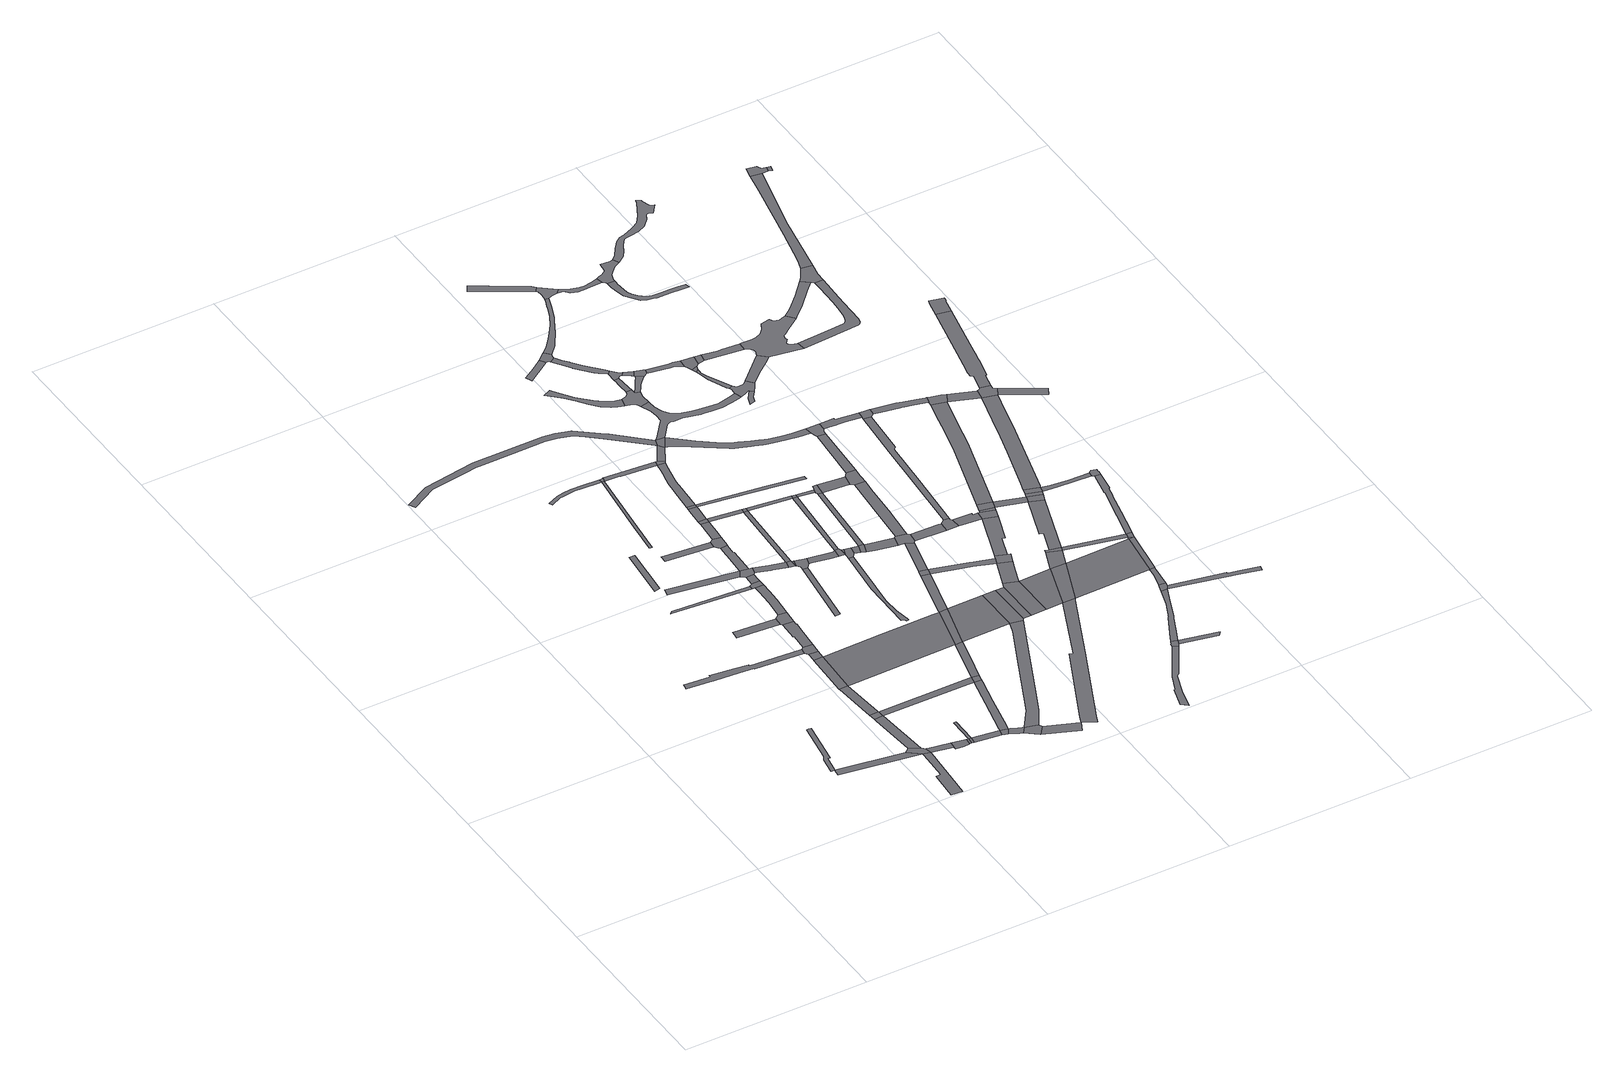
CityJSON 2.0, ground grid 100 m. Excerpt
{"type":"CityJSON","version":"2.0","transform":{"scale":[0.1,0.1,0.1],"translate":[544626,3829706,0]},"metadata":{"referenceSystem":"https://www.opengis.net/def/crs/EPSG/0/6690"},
"CityObjects":{
"road1":{"type":"Road","attributes":{"RoadStructureAttribute.sectionType":"1"},"geometry":[{"type":"MultiSurface","lod":"1","boundaries":[[[0,1,2,3,4,5,6,7,8,9,10,11]]]}]},
"road2":{"type":"Road","attributes":{"RoadStructureAttribute.sectionType":"1"},"geometry":[{"type":"MultiSurface","lod":"1","boundaries":[[[12,11,13,14,15]]]}]},
"road3":{"type":"Road","attributes":{"RoadStructureAttribute.sectionType":"1"},"geometry":[{"type":"MultiSurface","lod":"1","boundaries":[[[16,17,18,19,20,21,22,23,24,25,26,27,28,29,30,31,32]]]}]},
"road4":{"type":"Road","attributes":{"RoadStructureAttribute.sectionType":"1"},"geometry":[{"type":"MultiSurface","lod":"1","boundaries":[[[14,33,34,35,36,37,38,39,40,41,42,43,44,45]]]}]},
"road5":{"type":"Road","geometry":[{"type":"MultiSurface","lod":"1","boundaries":[[[46,15,14,45,47,48]]]}]},
"road6":{"type":"Road","attributes":{"RoadStructureAttribute.sectionType":"1"},"geometry":[{"type":"MultiSurface","lod":"1","boundaries":[[[49,50,51,52,46,48]]]}]},
"road7":{"type":"Road","geometry":[{"type":"MultiSurface","lod":"1","boundaries":[[[53,54,51,50,55]]]}]},
"road8":{"type":"Road","attributes":{"RoadStructureAttribute.sectionType":"1"},"geometry":[{"type":"MultiSurface","lod":"1","boundaries":[[[56,57,47,45,58,59,60]]]}]},
"road9":{"type":"Road","attributes":{"RoadStructureAttribute.sectionType":"1"},"geometry":[{"type":"MultiSurface","lod":"1","boundaries":[[[61,62,63,64,54,53]]]}]},
"road10":{"type":"Road","attributes":{"RoadStructureAttribute.sectionType":"1"},"geometry":[{"type":"MultiSurface","lod":"1","boundaries":[[[65,66,67,68]]]}]},
"road11":{"type":"Road","geometry":[{"type":"MultiSurface","lod":"1","boundaries":[[[69,70,63,62]]]}]},
"road12":{"type":"Road","geometry":[{"type":"MultiSurface","lod":"1","boundaries":[[[71,72,73,74,75]]]}]},
"road13":{"type":"Road","geometry":[{"type":"MultiSurface","lod":"1","boundaries":[[[76,60,59,77,78,79,80]]]}]},
"road14":{"type":"Road","attributes":{"RoadStructureAttribute.sectionType":"1"},"geometry":[{"type":"MultiSurface","lod":"1","boundaries":[[[81,82,83,84,85,86]]]}]},
"road15":{"type":"Road","attributes":{"RoadStructureAttribute.sectionType":"1"},"geometry":[{"type":"MultiSurface","lod":"1","boundaries":[[[87,88,70,69,89,90]]]}]},
"road16":{"type":"Road","attributes":{"RoadStructureAttribute.sectionType":"1"},"geometry":[{"type":"MultiSurface","lod":"1","boundaries":[[[91,80,79,92,93,94]]]}]},
"road17":{"type":"Road","geometry":[{"type":"MultiSurface","lod":"1","boundaries":[[[95,96,32,31,97,87,90,98]]]}]},
"road18":{"type":"Road","geometry":[{"type":"MultiSurface","lod":"1","boundaries":[[[94,93,99,100]]]}]},
"road19":{"type":"Road","geometry":[{"type":"MultiSurface","lod":"1","boundaries":[[[101,102,103,104,94,100]]]}]},
"road20":{"type":"Road","attributes":{"RoadStructureAttribute.sectionType":"1"},"geometry":[{"type":"MultiSurface","lod":"1","boundaries":[[[105,106,107,108]]]}]},
"road21":{"type":"Road","attributes":{"RoadStructureAttribute.sectionType":"1"},"geometry":[{"type":"MultiSurface","lod":"1","boundaries":[[[109,110,111,95,98,112,113,114,115]]]}]},
"road22":{"type":"Road","attributes":{"RoadStructureAttribute.sectionType":"1"},"geometry":[{"type":"MultiSurface","lod":"1","boundaries":[[[100,99,116,117]]]}]},
"road23":{"type":"Road","geometry":[{"type":"MultiSurface","lod":"1","boundaries":[[[118,75,74,109,115,119]]]}]},
"road24":{"type":"Road","attributes":{"RoadStructureAttribute.sectionType":"1"},"geometry":[{"type":"MultiSurface","lod":"1","boundaries":[[[120,55,50,121,122,123]]]}]},
"road25":{"type":"Road","attributes":{"RoadStructureAttribute.sectionType":"1"},"geometry":[{"type":"MultiSurface","lod":"1","boundaries":[[[124,125,126,127,128,129,130,131,132,133,134,135,136,137,138,139,140,141,142,143,144,145,146,147,148,149,150,151]]]}]},
"road26":{"type":"Road","attributes":{"RoadStructureAttribute.sectionType":"1"},"geometry":[{"type":"MultiSurface","lod":"1","boundaries":[[[152,153,154,155,156,157,158,159,160,161,162,163,164]]]}]},
"road27":{"type":"Road","attributes":{"RoadStructureAttribute.sectionType":"1"},"geometry":[{"type":"MultiSurface","lod":"1","boundaries":[[[165,166,167,168,118,119,169,170,171]]]}]},
"road28":{"type":"Road","attributes":{"RoadStructureAttribute.sectionType":"1"},"geometry":[{"type":"MultiSurface","lod":"1","boundaries":[[[172,173,174,175]]]}]},
"road29":{"type":"Road","geometry":[{"type":"MultiSurface","lod":"1","boundaries":[[[117,116,176,177,178,179]]]}]},
"road30":{"type":"Road","attributes":{"RoadStructureAttribute.sectionType":"1"},"geometry":[{"type":"MultiSurface","lod":"1","boundaries":[[[163,180,181,182,183,184,185]]]}]},
"road31":{"type":"Road","geometry":[{"type":"MultiSurface","lod":"1","boundaries":[[[186,187,188,86,85,165,171,189]]]}]},
"road32":{"type":"Road","attributes":{"RoadStructureAttribute.sectionType":"1"},"geometry":[{"type":"MultiSurface","lod":"1","boundaries":[[[190,191,192,193,179,178,194,195,196,197,198]]]}]},
"road33":{"type":"Road","attributes":{"RoadStructureAttribute.sectionType":"1"},"geometry":[{"type":"MultiSurface","lod":"1","boundaries":[[[199,200,201,186,189]]]}]},
"road34":{"type":"Road","geometry":[{"type":"MultiSurface","lod":"1","boundaries":[[[108,107,201,200,202,203,204,205]]]}]},
"road35":{"type":"Road","geometry":[{"type":"MultiSurface","lod":"1","boundaries":[[[198,197,206,207,208]]]}]},
"road36":{"type":"Road","attributes":{"RoadStructureAttribute.sectionType":"1"},"geometry":[{"type":"MultiSurface","lod":"1","boundaries":[[[122,209,210,117,179,211,212,213,214]]]}]},
"road37":{"type":"Road","attributes":{"function":"2","RoadStructureAttribute.sectionType":"1"},"geometry":[{"type":"MultiSurface","lod":"1","boundaries":[[[215,216,217,218,219,69,62,220,221,222,223,224]]]}]},
"road38":{"type":"Road","attributes":{"RoadStructureAttribute.sectionType":"1"},"geometry":[{"type":"MultiSurface","lod":"1","boundaries":[[[225,226,227,228,229,230,231,232,108,205]]]}]},
"road39":{"type":"Road","geometry":[{"type":"MultiSurface","lod":"1","boundaries":[[[164,163,185,233]]]}]},
"road40":{"type":"Road","geometry":[{"type":"MultiSurface","lod":"1","boundaries":[[[234,175,174,230,229,235,236]]]}]},
"road41":{"type":"Road","attributes":{"RoadStructureAttribute.sectionType":"1"},"geometry":[{"type":"MultiSurface","lod":"1","boundaries":[[[237,238,239,203,202,240,241,242,243,244,245]]]}]},
"road42":{"type":"Road","attributes":{"RoadStructureAttribute.sectionType":"1"},"geometry":[{"type":"MultiSurface","lod":"1","boundaries":[[[246,247,234,236,248,249,250,251]]]}]},
"road43":{"type":"Road","attributes":{"RoadStructureAttribute.sectionType":"1"},"geometry":[{"type":"MultiSurface","lod":"1","boundaries":[[[207,206,252,253]]]}]},
"road44":{"type":"Road","attributes":{"RoadStructureAttribute.sectionType":"1"},"geometry":[{"type":"MultiSurface","lod":"1","boundaries":[[[254,255,256,257,258,259]]]}]},
"road45":{"type":"Road","geometry":[{"type":"MultiSurface","lod":"1","boundaries":[[[123,122,214,260,261]]]}]},
"road46":{"type":"Road","geometry":[{"type":"MultiSurface","lod":"1","boundaries":[[[262,246,251,263]]]}]},
"road47":{"type":"Road","attributes":{"RoadStructureAttribute.sectionType":"1"},"geometry":[{"type":"MultiSurface","lod":"1","boundaries":[[[264,265,262,263,266,267,268,269,270]]]}]},
"road48":{"type":"Road","geometry":[{"type":"MultiSurface","lod":"1","boundaries":[[[245,244,271,272,273,274]]]}]},
"road49":{"type":"Road","geometry":[{"type":"MultiSurface","lod":"1","boundaries":[[[275,264,270,276]]]}]},
"road50":{"type":"Road","attributes":{"RoadStructureAttribute.sectionType":"1"},"geometry":[{"type":"MultiSurface","lod":"1","boundaries":[[[277,233,185,278,279,280,281]]]}]},
"road51":{"type":"Road","attributes":{"RoadStructureAttribute.sectionType":"1"},"geometry":[{"type":"MultiSurface","lod":"1","boundaries":[[[273,272,282,283]]]}]},
"road52":{"type":"Road","attributes":{"RoadStructureAttribute.sectionType":"1"},"geometry":[{"type":"MultiSurface","lod":"1","boundaries":[[[284,285,286,287,223,288,289,290,123,261]]]}]},
"road53":{"type":"Road","geometry":[{"type":"MultiSurface","lod":"1","boundaries":[[[291,283,282,292,293,254,259,294,295,296]]]}]},
"road54":{"type":"Road","attributes":{"RoadStructureAttribute.sectionType":"1"},"geometry":[{"type":"MultiSurface","lod":"1","boundaries":[[[263,251,297,298]]]}]},
"road55":{"type":"Road","attributes":{"RoadStructureAttribute.sectionType":"1"},"geometry":[{"type":"MultiSurface","lod":"1","boundaries":[[[280,299,300,301,302,303,304,305,306,307,308,309,310,311,312,275,276,313,314,315,316,317,318,319]]]}]},
"road56":{"type":"Road","attributes":{"RoadStructureAttribute.sectionType":"1"},"geometry":[{"type":"MultiSurface","lod":"1","boundaries":[[[320,297,245,274]]]}]},
"road57":{"type":"Road","attributes":{"RoadStructureAttribute.sectionType":"1"},"geometry":[{"type":"MultiSurface","lod":"1","boundaries":[[[321,322,323,324,198,208,325,326,327]]]}]},
"road58":{"type":"Road","attributes":{"RoadStructureAttribute.sectionType":"1"},"geometry":[{"type":"MultiSurface","lod":"1","boundaries":[[[328,329,330,331,332,333,334,335,336,337,338,339,340,341,342,343]]]}]},
"road59":{"type":"Road","attributes":{"RoadStructureAttribute.sectionType":"1"},"geometry":[{"type":"MultiSurface","lod":"1","boundaries":[[[344,345,296,295,346,347,348,349,350]]]}]},
"road60":{"type":"Road","geometry":[{"type":"MultiSurface","lod":"1","boundaries":[[[281,280,319,351,352]]]}]},
"road61":{"type":"Road","geometry":[{"type":"MultiSurface","lod":"1","boundaries":[[[298,297,320,353]]]}]},
"road62":{"type":"Road","geometry":[{"type":"MultiSurface","lod":"1","boundaries":[[[354,224,223,287]]]}]},
"road63":{"type":"Road","attributes":{"RoadStructureAttribute.sectionType":"1"},"geometry":[{"type":"MultiSurface","lod":"1","boundaries":[[[150,355,356,352,351,357,358,359]]]}]},
"road64":{"type":"Road","geometry":[{"type":"MultiSurface","lod":"1","boundaries":[[[360,361,362,363,350,349,364,365]]]}]},
"road65":{"type":"Road","attributes":{"RoadStructureAttribute.sectionType":"1"},"geometry":[{"type":"MultiSurface","lod":"1","boundaries":[[[365,364,366]]]}]},
"road66":{"type":"Road","attributes":{"RoadStructureAttribute.sectionType":"1"},"geometry":[{"type":"MultiSurface","lod":"1","boundaries":[[[366,364,367,328,343,368,369,370]]]}]},
"road67":{"type":"Road","attributes":{"RoadStructureAttribute.sectionType":"1"},"geometry":[{"type":"MultiSurface","lod":"1","boundaries":[[[371,372,373,374,375,376,377,378,379,380,381,382,383,384,385,386,387]]]}]},
"road68":{"type":"Road","geometry":[{"type":"MultiSurface","lod":"1","boundaries":[[[151,150,359,388]]]}]},
"road69":{"type":"Road","attributes":{"RoadStructureAttribute.sectionType":"1"},"geometry":[{"type":"MultiSurface","lod":"1","boundaries":[[[353,320,389,390]]]}]},
"road70":{"type":"Road","attributes":{"function":"2","RoadStructureAttribute.sectionType":"1"},"geometry":[{"type":"MultiSurface","lod":"1","boundaries":[[[391,392,393,354,287,394,395,321]]]}]},
"road71":{"type":"Road","geometry":[{"type":"MultiSurface","lod":"1","boundaries":[[[396,397,398,399,400,401,402]]]}]},
"road72":{"type":"Road","attributes":{"RoadStructureAttribute.sectionType":"1"},"geometry":[{"type":"MultiSurface","lod":"1","boundaries":[[[403,404,405,406,407,408,276,270]]]}]},
"road73":{"type":"Road","attributes":{"RoadStructureAttribute.sectionType":"1"},"geometry":[{"type":"MultiSurface","lod":"1","boundaries":[[[409,410,411,370,369,412,413]]]}]},
"road74":{"type":"Road","attributes":{"RoadStructureAttribute.sectionType":"1"},"geometry":[{"type":"MultiSurface","lod":"1","boundaries":[[[414,415,224,354,416,417]]]}]},
"road75":{"type":"Road","attributes":{"RoadStructureAttribute.sectionType":"1"},"geometry":[{"type":"MultiSurface","lod":"1","boundaries":[[[389,363,362,418]]]}]},
"road76":{"type":"Road","geometry":[{"type":"MultiSurface","lod":"1","boundaries":[[[413,412,419,420]]]}]},
"road77":{"type":"Road","attributes":{"RoadStructureAttribute.sectionType":"1"},"geometry":[{"type":"MultiSurface","lod":"1","boundaries":[[[421,422,423,424,253,425,426,427,428,429]]]}]},
"road78":{"type":"Road","geometry":[{"type":"MultiSurface","lod":"1","boundaries":[[[430,431,396,402,432,433,434,435,436]]]}]},
"road79":{"type":"Road","geometry":[{"type":"MultiSurface","lod":"1","boundaries":[[[437,414,417,438]]]}]},
"road80":{"type":"Road","geometry":[{"type":"MultiSurface","lod":"1","boundaries":[[[390,389,418,439]]]}]},
"road81":{"type":"Road","attributes":{"RoadStructureAttribute.sectionType":"1"},"geometry":[{"type":"MultiSurface","lod":"1","boundaries":[[[440,441,420,419,442,443,444]]]}]},
"road82":{"type":"Road","attributes":{"RoadStructureAttribute.sectionType":"1"},"geometry":[{"type":"MultiSurface","lod":"1","boundaries":[[[445,446,447,413,420,448,449]]]}]},
"road83":{"type":"Road","geometry":[{"type":"MultiSurface","lod":"1","boundaries":[[[450,451,452,453,387,386,454,455,456,457,458,459,460]]]}]},
"road84":{"type":"Road","geometry":[{"type":"MultiSurface","lod":"1","boundaries":[[[461,391,321,327,462]]]}]},
"road85":{"type":"Road","attributes":{"RoadStructureAttribute.sectionType":"1"},"geometry":[{"type":"MultiSurface","lod":"1","boundaries":[[[463,464,465,466,467,468,469,434,433,470,471,472,473,474,475]]]}]},
"road86":{"type":"Road","attributes":{"RoadStructureAttribute.sectionType":"1"},"geometry":[{"type":"MultiSurface","lod":"1","boundaries":[[[476,437,438,477]]]}]},
"road87":{"type":"Road","attributes":{"RoadStructureAttribute.sectionType":"1"},"geometry":[{"type":"MultiSurface","lod":"1","boundaries":[[[439,418,478,479]]]}]},
"road88":{"type":"Road","attributes":{"RoadStructureAttribute.sectionType":"1"},"geometry":[{"type":"MultiSurface","lod":"1","boundaries":[[[480,481,482,483,484,485,486,451,450]]]}]},
"road89":{"type":"Road","attributes":{"RoadStructureAttribute.sectionType":"1"},"geometry":[{"type":"MultiSurface","lod":"1","boundaries":[[[487,461,462,488]]]}]},
"road90":{"type":"Road","geometry":[{"type":"MultiSurface","lod":"1","boundaries":[[[489,444,443,476,477,490,491,492]]]}]},
"road91":{"type":"Road","geometry":[{"type":"MultiSurface","lod":"1","boundaries":[[[493,494,479,478,495,496,445,449,497]]]}]},
"road92":{"type":"Road","geometry":[{"type":"MultiSurface","lod":"1","boundaries":[[[498,475,474,483,482,499,500,501]]]}]},
"road93":{"type":"Road","attributes":{"RoadStructureAttribute.sectionType":"1"},"geometry":[{"type":"MultiSurface","lod":"1","boundaries":[[[502,503,504,505,506,460,459,507,508,509,510,511]]]}]},
"road94":{"type":"Road","attributes":{"RoadStructureAttribute.sectionType":"1"},"geometry":[{"type":"MultiSurface","lod":"1","boundaries":[[[512,513,514,515,516,517,518,519,520,521,522,523,524,388,359,525,526,527,528,529,530,531,532,533,534,535,536,537,538,539,540,541,542,543,544,545]]]}]},
"road95":{"type":"Road","attributes":{"RoadStructureAttribute.sectionType":"1"},"geometry":[{"type":"MultiSurface","lod":"1","boundaries":[[[546,547,438,417,548,549,550,551,552]]]}]},
"road96":{"type":"Road","geometry":[{"type":"MultiSurface","lod":"1","boundaries":[[[501,500,553,554,555]]]}]},
"road97":{"type":"Road","attributes":{"RoadStructureAttribute.sectionType":"1"},"geometry":[{"type":"MultiSurface","lod":"1","boundaries":[[[556,557,558,559,560,561,562,563,564,565,566,567,457,456,568,569,570,571,572,573,574,151,388,575,576,577,578,579,580,581,582,583,584,585,586,587]]]}]},
"road98":{"type":"Road","attributes":{"RoadStructureAttribute.sectionType":"1"},"geometry":[{"type":"MultiSurface","lod":"1","boundaries":[[[588,589,590,591,592,593,594,595,596,597,430,436,598,599,600,601,602,603]]]}]},
"road99":{"type":"Road","geometry":[{"type":"MultiSurface","lod":"1","boundaries":[[[604,487,488,605,606]]]}]},
"road100":{"type":"Road","attributes":{"RoadStructureAttribute.sectionType":"1"},"geometry":[{"type":"MultiSurface","lod":"1","boundaries":[[[497,449,607,608,609]]]}]},
"road101":{"type":"Road","attributes":{"RoadStructureAttribute.sectionType":"1"},"geometry":[{"type":"MultiSurface","lod":"1","boundaries":[[[610,555,554,502,511,611,612]]]}]},
"road102":{"type":"Road","attributes":{"RoadStructureAttribute.sectionType":"1"},"geometry":[{"type":"MultiSurface","lod":"1","boundaries":[[[613,614,489,492,615,616,617,618]]]}]},
"road103":{"type":"Road","attributes":{"RoadStructureAttribute.sectionType":"1"},"geometry":[{"type":"MultiSurface","lod":"1","boundaries":[[[619,620,621,622,623,624,625,626,627,628]]]}]},
"road104":{"type":"Road","attributes":{"RoadStructureAttribute.sectionType":"1"},"geometry":[{"type":"MultiSurface","lod":"1","boundaries":[[[629,491,490,630,631]]]}]},
"road105":{"type":"Road","attributes":{"RoadStructureAttribute.sectionType":"1"},"geometry":[{"type":"MultiSurface","lod":"1","boundaries":[[[632,633,634,635,636,637,638,639,640]]]}]},
"road106":{"type":"Road","attributes":{"RoadStructureAttribute.sectionType":"1"},"geometry":[{"type":"MultiSurface","lod":"1","boundaries":[[[551,604,606,641,642]]]}]},
"road107":{"type":"Road","geometry":[{"type":"MultiSurface","lod":"1","boundaries":[[[643,606,605,421]]]}]},
"road108":{"type":"Road","geometry":[{"type":"MultiSurface","lod":"1","boundaries":[[[644,609,608,613,618,645,646,647]]]}]},
"road109":{"type":"Road","attributes":{"RoadStructureAttribute.sectionType":"1"},"geometry":[{"type":"MultiSurface","lod":"1","boundaries":[[[648,649,612,611,650,651,652,653]]]}]},
"road110":{"type":"Road","geometry":[{"type":"MultiSurface","lod":"1","boundaries":[[[654,552,551,642,655,656]]]}]},
"road111":{"type":"Road","geometry":[{"type":"MultiSurface","lod":"1","boundaries":[[[657,631,630,658,659,660,661]]]}]},
"road112":{"type":"Road","geometry":[{"type":"MultiSurface","lod":"1","boundaries":[[[640,639,662,663,664,665,588,603,666,667,668]]]}]},
"road113":{"type":"Road","geometry":[{"type":"MultiSurface","lod":"1","boundaries":[[[669,643,421,429]]]}]},
"road114":{"type":"Road","attributes":{"RoadStructureAttribute.sectionType":"1"},"geometry":[{"type":"MultiSurface","lod":"1","boundaries":[[[670,644,647,671,672]]]}]},
"road115":{"type":"Road","geometry":[{"type":"MultiSurface","lod":"1","boundaries":[[[673,674,675,619,628,676,677,678]]]}]},
"road116":{"type":"Road","attributes":{"RoadStructureAttribute.sectionType":"1"},"geometry":[{"type":"MultiSurface","lod":"1","boundaries":[[[679,680,681,682]]]}]},
"road117":{"type":"Road","attributes":{"RoadStructureAttribute.sectionType":"1"},"geometry":[{"type":"MultiSurface","lod":"1","boundaries":[[[683,684,685,686,687,682,681,688,689,690,691,692,693,694]]]}]},
"road118":{"type":"Road","geometry":[{"type":"MultiSurface","lod":"1","boundaries":[[[653,652,695,680,679,696,697]]]}]},
"road119":{"type":"Road","geometry":[{"type":"MultiSurface","lod":"1","boundaries":[[[698,699,700,701,702,703,704]]]}]},
"road120":{"type":"Road","attributes":{"RoadStructureAttribute.sectionType":"1"},"geometry":[{"type":"MultiSurface","lod":"1","boundaries":[[[705,654,656,706,707,708,709]]]}]},
"road121":{"type":"Road","attributes":{"RoadStructureAttribute.sectionType":"1"},"geometry":[{"type":"MultiSurface","lod":"1","boundaries":[[[710,711,659,658,712,705,713]]]}]},
"road122":{"type":"Road","geometry":[{"type":"MultiSurface","lod":"1","boundaries":[[[714,545,544,670,672,715,716,717]]]}]},
"road123":{"type":"Road","geometry":[{"type":"MultiSurface","lod":"1","boundaries":[[[718,719,720,694,693,721,587,586,722,723,698,704,724,725,726]]]}]},
"road124":{"type":"Road","attributes":{"RoadStructureAttribute.sectionType":"1"},"geometry":[{"type":"MultiSurface","lod":"1","boundaries":[[[727,697,696,728,729]]]}]},
"road125":{"type":"Road","attributes":{"RoadStructureAttribute.sectionType":"1"},"geometry":[{"type":"MultiSurface","lod":"1","boundaries":[[[730,643,669,731,732]]]}]},
"road126":{"type":"Road","attributes":{"RoadStructureAttribute.sectionType":"1"},"geometry":[{"type":"MultiSurface","lod":"1","boundaries":[[[733,734,735,736,668,667,737,738,739,740,741,742,743]]]}]},
"road127":{"type":"Road","geometry":[{"type":"MultiSurface","lod":"1","boundaries":[[[744,745,746,747,678,677]]]}]},
"road128":{"type":"Road","attributes":{"RoadStructureAttribute.sectionType":"1"},"geometry":[{"type":"MultiSurface","lod":"1","boundaries":[[[748,749,750,657,661,751,752,753,754]]]}]},
"road129":{"type":"Road","geometry":[{"type":"MultiSurface","lod":"1","boundaries":[[[713,705,709,755,756]]]}]},
"road130":{"type":"Road","geometry":[{"type":"MultiSurface","lod":"1","boundaries":[[[757,730,732,758,759]]]}]},
"road131":{"type":"Road","attributes":{"RoadStructureAttribute.sectionType":"1"},"geometry":[{"type":"MultiSurface","lod":"1","boundaries":[[[760,761,762,763,764,673,678,765,766,767,768,769]]]}]},
"road132":{"type":"Road","attributes":{"RoadStructureAttribute.sectionType":"1"},"geometry":[{"type":"MultiSurface","lod":"1","boundaries":[[[770,756,755,771]]]}]},
"road133":{"type":"Road","geometry":[{"type":"MultiSurface","lod":"1","boundaries":[[[772,770,771,773]]]}]},
"road134":{"type":"Road","attributes":{"function":"2","RoadStructureAttribute.sectionType":"1"},"geometry":[{"type":"MultiSurface","lod":"1","boundaries":[[[774,669,429,775,776,777,778]]]}]},
"road135":{"type":"Road","attributes":{"RoadStructureAttribute.sectionType":"1"},"geometry":[{"type":"MultiSurface","lod":"1","boundaries":[[[779,780,781,782,717,716,783,784,785,786,787,788,789,790]]]}]},
"road136":{"type":"Road","attributes":{"RoadStructureAttribute.sectionType":"1"},"geometry":[{"type":"MultiSurface","lod":"1","boundaries":[[[791,792,729,728,793,794,795]]]}]},
"road137":{"type":"Road","attributes":{"RoadStructureAttribute.sectionType":"1"},"geometry":[{"type":"MultiSurface","lod":"1","boundaries":[[[796,726,725,797,798,799]]]}]},
"road138":{"type":"Road","attributes":{"RoadStructureAttribute.sectionType":"1"},"geometry":[{"type":"MultiSurface","lod":"1","boundaries":[[[800,801,802,759,758,803]]]}]},
"road139":{"type":"Road","attributes":{"RoadStructureAttribute.sectionType":"1"},"geometry":[{"type":"MultiSurface","lod":"1","boundaries":[[[773,771,800,804]]]}]},
"road140":{"type":"Road","geometry":[{"type":"MultiSurface","lod":"1","boundaries":[[[805,806,807,760,769,808,809]]]}]},
"road141":{"type":"Road","geometry":[{"type":"MultiSurface","lod":"1","boundaries":[[[810,811,812,813,743,742,814,815,816,817,818,819,820,821,822,823]]]}]},
"road142":{"type":"Road","geometry":[{"type":"MultiSurface","lod":"1","boundaries":[[[824,790,789,748,754,825,826]]]}]},
"road143":{"type":"Road","attributes":{"RoadStructureAttribute.sectionType":"1"},"geometry":[{"type":"MultiSurface","lod":"1","boundaries":[[[758,732,827,828,829]]]}]},
"road144":{"type":"Road","attributes":{"RoadStructureAttribute.sectionType":"1"},"geometry":[{"type":"MultiSurface","lod":"1","boundaries":[[[830,831,778,832,833,805,809]]]}]},
"road145":{"type":"Road","attributes":{"RoadStructureAttribute.sectionType":"1"},"geometry":[{"type":"MultiSurface","lod":"1","boundaries":[[[815,834,835,836,837,838,839,840,841,842,843,844,845,846,847,848,849,850,851,852,853,854,855,856,857,816]]]}]},
"road146":{"type":"Road","geometry":[{"type":"MultiSurface","lod":"1","boundaries":[[[804,800,803,858]]]}]},
"road147":{"type":"Road","attributes":{"RoadStructureAttribute.sectionType":"1"},"geometry":[{"type":"MultiSurface","lod":"1","boundaries":[[[859,860,861,862,772,773,863,864,865,866]]]}]},
"road148":{"type":"Road","attributes":{"RoadStructureAttribute.sectionType":"1"},"geometry":[{"type":"MultiSurface","lod":"1","boundaries":[[[867,804,858,868]]]}]},
"road149":{"type":"Road","geometry":[{"type":"MultiSurface","lod":"1","boundaries":[[[774,778,831,869]]]}]},
"road150":{"type":"Road","geometry":[{"type":"MultiSurface","lod":"1","boundaries":[[[870,867,868,871,872]]]}]},
"road151":{"type":"Road","geometry":[{"type":"MultiSurface","lod":"1","boundaries":[[[873,874,875,876,877,878,879,880,881,882,795,794,883,884,885,886,796,799,887,888,889,890,891,892,893,894,895,896,897,898]]]}]},
"road152":{"type":"Road","attributes":{"RoadStructureAttribute.sectionType":"1"},"geometry":[{"type":"MultiSurface","lod":"1","boundaries":[[[828,899,774,869]]]}]},
"road153":{"type":"Road","attributes":{"RoadStructureAttribute.sectionType":"1"},"geometry":[{"type":"MultiSurface","lod":"1","boundaries":[[[900,901,902,903,904,905,906,826,825,907,908,909,910,911,912,913,914]]]}]},
"road154":{"type":"Road","attributes":{"RoadStructureAttribute.sectionType":"1"},"geometry":[{"type":"MultiSurface","lod":"1","boundaries":[[[829,828,869,915]]]}]},
"road155":{"type":"Road","attributes":{"RoadStructureAttribute.sectionType":"1"},"geometry":[{"type":"MultiSurface","lod":"1","boundaries":[[[916,917,918,808,769,919,920,921,922]]]}]},
"road156":{"type":"Road","attributes":{"RoadStructureAttribute.sectionType":"1"},"geometry":[{"type":"MultiSurface","lod":"1","boundaries":[[[923,924,872,871,925,926,927]]]}]},
"road157":{"type":"Road","attributes":{"RoadStructureAttribute.sectionType":"1"},"geometry":[{"type":"MultiSurface","lod":"1","boundaries":[[[928,929,930,931,829,915,932,933,934,935,936,937,938]]]}]},
"road158":{"type":"Road","attributes":{"RoadStructureAttribute.sectionType":"1"},"geometry":[{"type":"MultiSurface","lod":"1","boundaries":[[[939,940,941,942,943,944,945,946,947,948,949,950,951,822,821,952,953,954,955,956,957,958,959,960,961,962,963,964,965,966,967,968,969,970,971]]]}]},
"road159":{"type":"Road","attributes":{"RoadStructureAttribute.sectionType":"1"},"geometry":[{"type":"MultiSurface","lod":"1","boundaries":[[[972,973,974,975,976,977,978,870,872,979,980,981,982,983,984]]]}]},
"road160":{"type":"Road","geometry":[{"type":"MultiSurface","lod":"1","boundaries":[[[985,986,914,913,859,866,987]]]}]},
"road161":{"type":"Road","attributes":{"RoadStructureAttribute.sectionType":"1"},"geometry":[{"type":"MultiSurface","lod":"1","boundaries":[[[988,989,990,991,992,993,994,995,996,997,888,887,998,999,1000,1001,1002,1003,1004,1005,1006]]]}]},
"road162":{"type":"Road","geometry":[{"type":"MultiSurface","lod":"1","boundaries":[[[1007,1008,927,926,928,938,1009,1010,1011]]]}]},
"road163":{"type":"Road","attributes":{"RoadStructureAttribute.sectionType":"1"},"geometry":[{"type":"MultiSurface","lod":"1","boundaries":[[[987,866,1012,972,1013]]]}]},
"road164":{"type":"Road","attributes":{"RoadStructureAttribute.sectionType":"1"},"geometry":[{"type":"MultiSurface","lod":"1","boundaries":[[[1014,1015,1016,1017,898,897,1018,1019,1020,1021,1022]]]}]},
"road165":{"type":"Road","geometry":[{"type":"MultiSurface","lod":"1","boundaries":[[[1023,1024,1025,1026,1013,972,984,1027,1028,1029]]]}]},
"road166":{"type":"Road","geometry":[{"type":"MultiSurface","lod":"1","boundaries":[[[1030,1031,1014,1022,988,1006,1032,1033]]]}]},
"road167":{"type":"Road","attributes":{"RoadStructureAttribute.sectionType":"1"},"geometry":[{"type":"MultiSurface","lod":"1","boundaries":[[[1027,984,1034,1035]]]}]},
"road168":{"type":"Road","attributes":{"RoadStructureAttribute.sectionType":"1"},"geometry":[{"type":"MultiSurface","lod":"1","boundaries":[[[1036,1037,1038,1039,1040,1041,1042,1043,1023,1029,1044,1045,1046,1047,1048,1049,1050,1051]]]}]},
"road169":{"type":"Road","attributes":{"RoadStructureAttribute.sectionType":"1"},"geometry":[{"type":"MultiSurface","lod":"1","boundaries":[[[1052,1053,1054,1055,1056,1030,1033,1057,1058]]]}]},
"road170":{"type":"Road","geometry":[{"type":"MultiSurface","lod":"1","boundaries":[[[1059,1060,1036,1051,1061,1062,1063,1064]]]}]},
"road171":{"type":"Road","geometry":[{"type":"MultiSurface","lod":"1","boundaries":[[[1065,1052,1058,1066,1067,1068,1069]]]}]},
"road172":{"type":"Road","geometry":[{"type":"MultiSurface","lod":"1","boundaries":[[[1070,1071,1067,1066]]]}]}
},
"vertices":[
[700,457,0],[715,548,0],[728,548,0],[765,784,0],[766,786,0],[753,786,0],[741,786,0],[708,571,0],[695,550,0],[680,460,0],[679,458,0],[699,455,0],
[711,454,0],[693,416,0],[1119,346,0],[1056,398,0],
[760,1343,0],[760,1350,0],[693,1360,0],[562,1377,0],[559,1377,0],[559,1368,0],[558,1365,0],[419,1378,0],[412,1345,0],[555,1332,0],[557,1332,0],[565,1331,0],[689,1320,0],[769,1313,0],[769,1310,0],[1031,1289,0],[1035,1322,0],
[1119,344,0],[1118,333,0],[1112,171,0],[1112,169,0],[1086,170,0],[1075,36,0],[1073,11,0],[1134,7,0],[1143,141,0],[1145,167,0],[1146,169,0],[1157,327,0],[1158,339,0],
[1082,418,0],[1150,374,0],[1133,391,0],
[1106,691,0],[1105,692,0],[1058,688,0],[1059,676,0],
[1102,729,0],[1054,725,0],[1104,729,0],
[1161,371,0],[1157,372,0],[1268,313,0],[1272,312,0],[1276,351,0],
[1102,736,0],[1080,971,0],[1033,970,0],[1033,968,0],
[725,2338,0],[695,2341,0],[667,2056,0],[697,2063,0],
[1093,1222,0],[1042,1221,0],
[822,1600,0],[820,1578,0],[818,1555,0],[1047,1537,0],[1049,1582,0],
[1285,349,0],[1271,299,0],[1315,294,0],[1349,299,0],[1351,336,0],
[657,1887,0],[651,1880,0],[645,1872,0],[650,1872,0],[1072,1835,0],[1070,1856,0],
[1045,1272,0],[1042,1223,0],[1094,1244,0],[1096,1268,0],
[1362,334,0],[1351,299,0],[1360,298,0],[1365,334,0],
[1051,1332,0],[1036,1322,0],[1032,1287,0],[1101,1328,0],
[1373,296,0],[1377,332,0],
[1378,473,0],[1378,475,0],[1372,473,0],[1366,472,0],
[712,2043,0],[705,2004,0],[1068,1945,0],[1092,1983,0],
[1055,1527,0],[1050,1425,0],[1056,1424,0],[1109,1428,0],[1114,1499,0],[1111,1499,0],[1113,1522,0],
[1512,278,0],[1524,313,0],
[1075,1603,0],[1120,1599,0],
[1575,727,0],[1575,687,0],[1606,687,0],[1615,727,0],
[1094,3191,0],[1090,3195,0],[1084,3200,0],[956,3300,0],[954,3301,0],[894,3320,0],[878,3325,0],[812,3334,0],[799,3335,0],[429,3334,0],[142,3289,0],[7,3217,0],[24,3185,0],[163,3260,0],[369,3289,0],[425,3297,0],[442,3297,0],[508,3297,0],[692,3297,0],[806,3297,0],[868,3289,0],[942,3264,0],[989,3227,0],[1056,3173,0],[1240,3005,0],[1244,3001,0],[1246,2999,0],[1258,3036,0],
[787,2922,0],[724,2924,0],[679,2918,0],[642,2913,0],[583,2886,0],[590,2869,0],[649,2894,0],[668,2897,0],[733,2905,0],[776,2903,0],[868,2896,0],[877,2896,0],[878,2917,0],
[1088,1834,0],[1088,1830,0],[1088,1799,0],[1085,1708,0],[1130,1706,0],[1132,1781,0],[1133,1833,0],
[828,2265,0],[824,2225,0],[1079,2200,0],[1083,2240,0],
[1527,275,0],[1531,274,0],[1543,269,0],[1563,303,0],
[833,2526,0],[813,2351,0],[820,2350,0],[828,2349,0],[853,2564,0],[892,2895,0],
[1089,1869,0],[1084,1865,0],[1074,1859,0],[1133,1868,0],
[1627,275,0],[1621,277,0],[1608,283,0],[1573,298,0],[1570,258,0],[1578,254,0],[1593,246,0],[1608,239,0],[1633,273,0],
[1134,1883,0],[1134,1926,0],[1091,1923,0],
[1144,1932,0],[1152,1971,0],[1146,1973,0],[1136,1975,0],
[1674,186,0],[1712,235,0],[1702,254,0],
[1571,528,0],[1528,329,0],[1568,324,0],[1610,520,0],[1642,668,0],[1646,683,0],
[1706,1228,0],[1588,1227,0],[1574,1227,0],[1415,1225,0],[1108,1222,0],[1082,971,0],[1097,971,0],[1672,978,0],[1676,978,0],[1738,1229,0],
[1141,2115,0],[1141,2116,0],[1137,2117,0],[1135,2117,0],[1141,2179,0],[1101,2175,0],[1098,2118,0],[1098,2116,0],
[898,2915,0],
[1105,2253,0],[1141,2182,0],[1147,2247,0],
[1306,1928,0],[1233,1948,0],[1232,1948,0],[1145,1933,0],[1153,1930,0],[1221,1910,0],[1227,1908,0],[1302,1885,0],[1314,1925,0],
[1113,2379,0],[1105,2262,0],[1152,2301,0],[1157,2367,0],[1157,2368,0],[1157,2377,0],
[1857,112,0],[1883,165,0],
[1353,1840,0],[1304,1458,0],[1304,1456,0],[1318,1456,0],[1331,1457,0],[1380,1837,0],
[1646,686,0],[1654,718,0],
[1114,2403,0],[1159,2400,0],
[1121,2507,0],[1120,2492,0],[1158,2400,0],[1166,2491,0],[1167,2498,0],[1167,2501,0],[1167,2503,0],
[1314,1882,0],[1337,1877,0],[1337,1919,0],[1337,1922,0],
[1123,2524,0],[1167,2520,0],
[898,2922,0],[978,2889,0],[978,2888,0],[1169,2870,0],[1172,2896,0],
[1340,1876,0],[1350,1916,0],
[1672,790,0],[1673,794,0],[1716,974,0],[1717,979,0],[1634,803,0],[1633,800,0],[1616,731,0],
[1402,1903,0],[1354,1858,0],[1355,1857,0],[1391,1853,0],[1398,1862,0],[1412,1900,0],
[1337,2354,0],[1340,2377,0],
[1168,2863,0],[1161,2823,0],[1160,2815,0],[1158,2803,0],[1152,2772,0],[1144,2734,0],[1143,2730,0],[1141,2715,0],[1140,2709,0],[1140,2705,0],[1140,2701,0],[1139,2692,0],[1139,2689,0],[1135,2643,0],[1179,2686,0],[1179,2693,0],[1181,2715,0],[1182,2723,0],[1183,2729,0],[1202,2823,0],[1211,2867,0],
[1357,2354,0],
[1981,983,0],[1962,925,0],[1849,679,0],[1709,378,0],[1761,351,0],[1800,435,0],[2049,971,0],
[1581,1799,0],[1555,1546,0],[1553,1266,0],[1563,1265,0],[1568,1264,0],[1569,1262,0],[1573,1252,0],[1579,1252,0],[1586,1252,0],[1585,1253,0],[1584,1266,0],[1572,1344,0],[1569,1431,0],[1573,1486,0],[1585,1594,0],[1605,1797,0],
[1547,1879,0],[1544,1880,0],[1411,1859,0],[1487,1845,0],[1501,1843,0],[1550,1837,0],[1555,1878,0],
[1217,2876,0],[1183,2895,0],
[1360,2375,0],
[1785,1230,0],
[1240,2989,0],[1233,2978,0],[1224,2889,0],[1264,2959,0],[1270,2969,0],
[1580,1877,0],[1578,1884,0],[1577,1886,0],[1556,1886,0],[1584,1833,0],[1582,1873,0],
[1596,1870,0],
[1583,1823,0],[1617,1811,0],[1623,1818,0],[1631,1863,0],
[1237,3393,0],[1181,3433,0],[1172,3439,0],[1098,3514,0],[1033,3603,0],[1025,3619,0],[983,3598,0],[1018,3563,0],[1053,3533,0],[1089,3486,0],[1129,3432,0],[1167,3389,0],[1185,3376,0],[1207,3357,0],[1235,3345,0],[1268,3336,0],[1282,3386,0],
[1308,3035,0],
[1590,2326,0],[1592,2345,0],
[1978,1233,0],[1803,1230,0],[1787,1230,0],[1721,979,0],[1975,983,0],
[1099,3838,0],[1057,3808,0],[1025,3788,0],[975,3757,0],[991,3725,0],[1045,3760,0],[1120,3809,0],
[1334,2479,0],[1720,2420,0],[1722,2420,0],[1722,2430,0],[1721,2440,0],[1531,2468,0],
[1668,1856,0],[1663,1857,0],[1651,1860,0],[1654,1807,0],[1670,1856,0],
[1807,1510,0],[1740,1235,0],[1851,1498,0],[1851,1500,0],
[1613,2322,0],
[1679,1799,0],[1696,1852,0],
[2276,987,0],[2120,634,0],[2102,640,0],[1900,205,0],[1952,128,0],[1972,173,0],[2172,610,0],[2337,974,0],[2343,987,0],
[1145,3878,0],[1111,3848,0],[1133,3811,0],[1140,3801,0],[1169,3821,0],[1168,3834,0],[1175,3849,0],
[1815,1544,0],[1860,1535,0],
[1615,2342,0],
[1707,1849,0],[1695,1851,0],[1720,1786,0],[1834,1764,0],[1845,1821,0],
[1708,2292,0],[1672,1872,0],[1671,1866,0],[1697,1864,0],[1730,2290,0],
[1358,3422,0],[1329,3421,0],[1324,3403,0],[1307,3391,0],[1295,3328,0],[1320,3316,0],[1333,3294,0],[1380,3302,0],[1377,3352,0],[1387,3389,0],[1360,3396,0],
[2050,1234,0],[2055,984,0],
[1336,3608,0],[1329,3616,0],[1254,3703,0],[1218,3752,0],[1215,3755,0],[1192,3785,0],[1174,3810,0],[1203,3709,0],[1204,3707,0],[1272,3623,0],[1289,3610,0],[1325,3583,0],[1343,3600,0],
[1867,1758,0],[1908,1739,0],
[1703,2310,0],[1708,2330,0],
[1357,3451,0],[1355,3496,0],[1353,3529,0],[1326,3528,0],[1326,3511,0],[1326,3493,0],[1327,3474,0],
[2098,1234,0],[2101,984,0],
[1857,1827,0],[1918,1751,0],[1926,1806,0],[1913,1815,0],
[1717,2355,0],[1710,2330,0],[1704,2304,0],[1705,2303,0],[1737,2353,0],
[1375,3565,0],[1363,3541,0],[1376,3541,0],[1392,3557,0],
[1425,3500,0],[1421,3489,0],[1410,3473,0],[1402,3461,0],[1383,3431,0],[1404,3415,0],[1414,3432,0],[1422,3440,0],[1445,3462,0],[1464,3480,0],
[1910,2746,0],[1840,2751,0],[1781,2759,0],[1724,2772,0],[1704,2776,0],[1681,2785,0],[1644,2800,0],[1587,2824,0],[1556,2837,0],[1547,2842,0],[1495,2877,0],[1444,2914,0],[1434,2922,0],[1282,2964,0],[1306,2953,0],[1315,2950,0],[1326,2944,0],[1337,2936,0],[1357,2922,0],[1380,2906,0],[1529,2802,0],[1549,2793,0],[1624,2765,0],[1630,2763,0],[1638,2759,0],[1677,2744,0],[1678,2744,0],[1692,2741,0],[1747,2728,0],[1791,2720,0],[1855,2711,0],[1913,2706,0],[1916,2706,0],[1913,2746,0],
[2075,1473,0],[2058,1479,0],[1964,1468,0],[2053,1443,0],[2147,1412,0],[2163,1406,0],[2176,1440,0],
[1413,3512,0],[1421,3507,0],[1440,3539,0],
[1749,3143,0],[1707,3132,0],[1660,3124,0],[1590,3129,0],[1560,3132,0],[1552,3133,0],[1522,3138,0],[1472,3150,0],[1447,3162,0],[1424,3177,0],[1399,3212,0],[1383,3257,0],[1354,3236,0],[1359,3194,0],[1357,3154,0],[1339,3130,0],[1281,3057,0],[1274,3051,0],[1260,3038,0],[1366,3109,0],[1382,3116,0],[1391,3118,0],[1407,3117,0],[1456,3115,0],[1545,3095,0],[1560,3093,0],[1595,3090,0],[1660,3088,0],[1720,3097,0],[1762,3105,0],[1778,3111,0],[1764,3148,0],
[1361,4223,0],[1357,4209,0],[1343,4176,0],[1332,4144,0],[1314,4100,0],[1311,4095,0],[1281,4042,0],[1248,3995,0],[1218,3954,0],[1182,3911,0],[1219,3895,0],[1278,3992,0],[1286,4007,0],[1325,4078,0],[1357,4154,0],[1380,4219,0],
[2109,1262,0],[2184,985,0],[2181,1235,0],
[1739,2289,0],[1875,2277,0],[1887,2337,0],
[1484,3523,0],[1486,3493,0],[1493,3520,0],
[1893,2262,0],[1873,2017,0],[1915,1837,0],[1931,2012,0],[1942,2172,0],[1948,2258,0],
[2550,437,0],[2434,243,0],[2394,150,0],[2389,151,0],[2358,43,0],[2389,14,0],[2415,122,0],[2455,233,0],[2470,243,0],[2575,422,0],
[2080,1799,0],[2089,1743,0],[2092,1798,0],
[1355,4339,0],[1186,4448,0],[1176,4454,0],[1099,4500,0],[1077,4463,0],[1135,4429,0],[1183,4400,0],[1355,4298,0],[1374,4322,0],
[2211,1315,0],[2235,1380,0],
[2357,1238,0],
[1905,2360,0],[1950,2292,0],[1951,2307,0],[1955,2356,0],
[1633,3499,0],[1613,3499,0],[1601,3471,0],[1624,3469,0],[1664,3449,0],[1670,3494,0],
[2183,1459,0],[2256,1434,0],[2240,1440,0],
[2116,1817,0],[2154,1740,0],[2152,1795,0],[2145,1802,0],[2146,1815,0],
[1363,4286,0],[1363,4283,0],[1365,4263,0],[1364,4238,0],[1402,4228,0],[1432,4231,0],[1454,4254,0],
[2443,1239,0],
[1929,2667,0],[1959,2413,0],[1975,2664,0],
[2564,475,0],[2555,455,0],[2552,455,0],[2583,434,0],[2585,438,0],[2596,463,0],
[1714,3415,0],[1683,3405,0],[1690,3382,0],[1707,3395,0],
[1746,3273,0],[1724,3317,0],[1715,3335,0],[1707,3365,0],[1707,3376,0],[1695,3367,0],[1706,3314,0],[1708,3305,0],[1726,3263,0],[1754,3205,0],[1760,3194,0],[1781,3206,0],
[1674,3434,0],[1732,3430,0],[1739,3485,0],
[1832,3129,0],[1798,3083,0],[1783,3041,0],[1813,3046,0],[1825,3081,0],[1834,3092,0],[1851,3114,0],
[2279,1731,0],[2280,1556,0],[2298,1551,0],[2342,1675,0],[2352,1708,0],
[2255,1781,0],[2255,1790,0],[2173,1738,0],[2282,1779,0],
[1920,2746,0],[1976,2683,0],[1986,2702,0],[1986,2745,0],
[1838,3190,0],[1834,3186,0],[1799,3186,0],[1767,3183,0],[1805,3121,0],[1832,3136,0],[1869,3139,0],[1887,3169,0],[1854,3204,0],
[1759,3483,0],[1769,3438,0],[1776,3480,0],
[2404,1359,0],[2478,1331,0],[2480,1331,0],
[1613,4219,0],[1576,4213,0],[1549,4217,0],[1505,4226,0],[1468,4227,0],[1490,4203,0],[1524,4190,0],[1556,4190,0],[1609,4192,0],[1659,4194,0],[1651,4229,0],
[2784,394,0],[2793,405,0],[2801,416,0],[2795,418,0],
[2185,2668,0],[2162,2397,0],[2142,2137,0],[2172,2135,0],[2192,2395,0],[2205,2411,0],[2227,2664,0],
[2367,1755,0],[2294,1778,0],
[2409,1373,0],[2486,1353,0],[2428,1367,0],
[2721,822,0],[2692,729,0],[2649,635,0],[2646,637,0],[2593,532,0],[2626,526,0],[2667,618,0],[2674,633,0],[2715,730,0],[2754,823,0],
[2297,1789,0],[2373,1774,0],
[2311,1835,0],[2386,1814,0],
[2793,1244,0],[2401,988,0],[2753,993,0],[2756,993,0],[2759,993,0],
[2069,2733,0],[2068,2733,0],[2068,2746,0],[2010,2745,0],[2011,2700,0],[2047,2697,0],[2067,2696,0],[2101,2694,0],[2129,2691,0],[2177,2685,0],[2187,2684,0],[2190,2721,0],
[1882,3465,0],[1864,3466,0],[1871,3424,0],[1974,3410,0],[1978,3458,0],
[2002,3343,0],[1941,3217,0],[2018,3280,0],[2045,3304,0],
[2530,1727,0],[2451,1494,0],[2471,1487,0],[2606,1701,0],
[2542,1767,0],
[2735,871,0],[2729,850,0],[2726,843,0],[2769,848,0],[2772,866,0],
[1722,4316,0],[1715,4262,0],[1691,4246,0],[1667,4236,0],[1670,4187,0],[1676,4175,0],[1716,4174,0],[1716,4186,0],[1727,4217,0],[1743,4237,0],[1772,4264,0],[1807,4283,0],[1790,4314,0],[1774,4310,0],
[2234,2717,0],[2244,2678,0],[2248,2716,0],
[2601,1301,0],[2794,1255,0],[2804,1282,0],
[2787,992,0],[2787,994,0],[2754,947,0],[2747,911,0],
[1677,4140,0],[1683,4098,0],[1694,4051,0],[1722,4013,0],[1745,3980,0],[1773,3969,0],[1814,3962,0],[1822,3960,0],[1896,3957,0],[1945,3953,0],[1994,3950,0],[1991,3977,0],[1945,3980,0],[1904,3982,0],[1862,3984,0],[1814,3986,0],[1799,3990,0],[1782,3995,0],[1751,4023,0],[1731,4047,0],[1722,4072,0],[1719,4094,0],[1715,4146,0],[1715,4154,0],
[2619,1740,0],
[2512,2596,0],[2493,2510,0],[2476,2434,0],[2435,2260,0],[2515,2261,0],[2552,2415,0],[2591,2574,0],[2592,2578,0],
[2548,1787,0],[2627,1763,0],
[2825,1244,0],
[2557,1818,0],[2630,1763,0],[2637,1794,0],
[2261,3525,0],[2233,3517,0],[2203,3527,0],[2193,3545,0],[2142,3535,0],[2123,3499,0],[2099,3474,0],[2071,3461,0],[2046,3458,0],[1989,3458,0],[1994,3403,0],[2009,3388,0],[2012,3370,0],[2012,3369,0],[2222,3272,0],[2214,3320,0],[2183,3329,0],[2173,3338,0],[2169,3353,0],[2187,3373,0],[2182,3382,0],[2187,3402,0],[2199,3411,0],[2234,3435,0],[2306,3486,0],[2270,3528,0],
[2793,1246,0],
[2521,2654,0],[2492,2663,0],[2399,2688,0],[2397,2689,0],[2381,2692,0],[2350,2697,0],[2262,2714,0],[2281,2670,0],[2379,2652,0],[2386,2650,0],[2399,2647,0],[2434,2639,0],[2513,2621,0],[2517,2620,0],[2525,2654,0],
[2831,1276,0],
[3110,769,0],[3057,781,0],[3059,787,0],[3040,759,0],[3110,743,0],[3215,718,0],[3219,745,0],
[2783,1771,0],[2683,1782,0],[2708,1753,0],[2891,1744,0],[2890,1769,0],
[2901,1734,0],[2876,1605,0],[2879,1604,0],[2870,1562,0],[2834,1289,0],[2868,1436,0],[2897,1566,0],[2899,1566,0],[2911,1621,0],[2914,1620,0],[2931,1729,0],
[2116,4645,0],[2112,4633,0],[2109,4627,0],[2063,4537,0],[2032,4497,0],[1993,4475,0],[1985,4471,0],[1937,4449,0],[1935,4449,0],[1905,4442,0],[1876,4422,0],[1842,4378,0],[1817,4339,0],[1817,4289,0],[1845,4310,0],[1866,4341,0],[1889,4384,0],[1917,4420,0],[1935,4424,0],[1936,4425,0],[1961,4427,0],[2001,4434,0],[2007,4437,0],[2049,4456,0],[2085,4495,0],[2100,4523,0],[2119,4533,0],[2137,4521,0],[2174,4567,0],[2153,4579,0],[2137,4621,0],[2138,4626,0],[2138,4630,0],
[2747,2519,0],[2682,2262,0],[2681,2262,0],[2672,2224,0],[2639,2104,0],[2594,1945,0],[2571,1867,0],[2640,1803,0],[2641,1804,0],[2766,2263,0],[2807,2431,0],[2810,2444,0],[2823,2498,0],
[2595,2634,0],[2536,2651,0],[2619,2625,0],
[2519,3673,0],[2519,3623,0],[2517,3504,0],[2516,3455,0],[2510,3398,0],[2504,3370,0],[2494,3350,0],[2485,3340,0],[2474,3337,0],[2369,3330,0],[2362,3281,0],[2532,3291,0],[2542,3296,0],[2551,3307,0],[2556,3330,0],[2556,3334,0],[2558,3472,0],[2560,3521,0],[2566,3671,0],
[2906,1780,0],[2901,1777,0],[2935,1756,0],[2933,1757,0],[2936,1774,0],
[2610,2571,0],[2757,2573,0],
[2464,3720,0],[2389,3634,0],[2336,3583,0],[2310,3558,0],[2314,3494,0],[2355,3532,0],[2373,3549,0],[2457,3637,0],[2504,3685,0],
[2779,2589,0],[2777,2586,0],[2775,2584,0],[2771,2580,0],[2848,2541,0],[2829,2553,0],[2834,2578,0],
[2518,3800,0],[2483,3742,0],[2567,3722,0],[2579,3789,0],
[3033,2379,0],[3055,2419,0],
[2888,3173,0],[2839,2944,0],[2804,2782,0],[2789,2714,0],[2786,2689,0],[2792,2685,0],[2799,2679,0],[2782,2606,0],[2848,2646,0],[2852,2658,0],[2858,2655,0],[2883,2768,0],[2885,2779,0],[2888,2795,0],[2910,2900,0],[2963,3157,0],
[2674,4523,0],[2652,4409,0],[2583,4063,0],[2552,3918,0],[2537,3860,0],[2641,4139,0],[2733,4511,0],
[2910,3277,0],[2905,3256,0],[2981,3240,0],[2983,3240,0],[2984,3240,0],[2985,3260,0],
[2685,4580,0],[2767,4512,0],[2773,4542,0],[2750,4547,0],[2738,4570,0],
[2789,4507,0],[2795,4538,0]
]}
